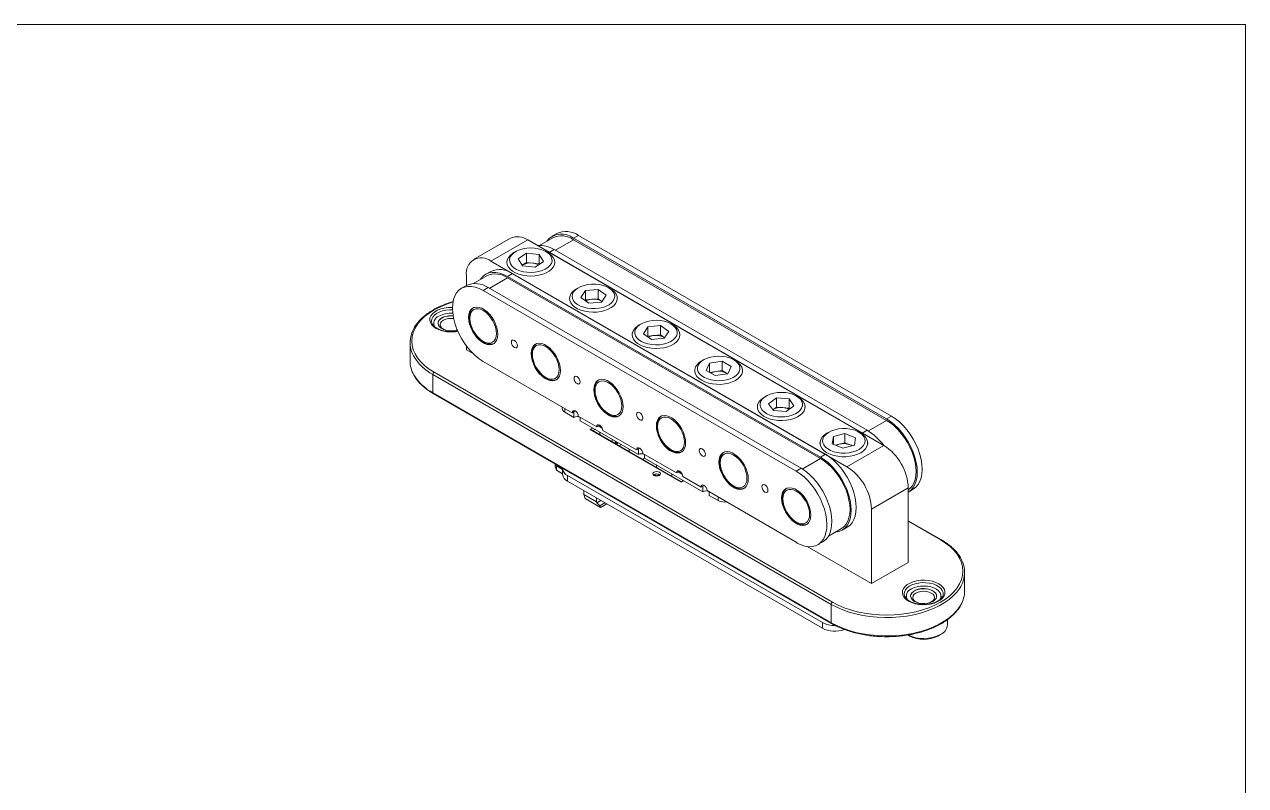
# Model space of a CAD drawing. Header units: millimetres. Extents: x 5 to 292, y 5 to 205.
# Drawn here: x 151.3 to 292, y 117.4 to 205.1 of the extents above; entities that cross this region are included whole.
import ezdxf

# ---------------------------------------------------------------- set-up
doc = ezdxf.new("R2010")
doc.units = ezdxf.units.MM

msp = doc.modelspace()

# ---------------------------------------------------------------- linework, layer by layer
at = {"color": 7, "linetype": 'Continuous', "lineweight": 0}
for p, q in [((5.026, 205.086), (292.026, 205.086)), ((292.026, 205.086), (292.026, 5.086))]:
    msp.add_line(p, q, dxfattribs=at)
at = {"color": 7, "linetype": 'Continuous', "lineweight": 15}
for p, q in [((207.332, 180.45), (203.089, 178.001)), ((209.331, 180.252), (205.089, 177.803)), ((250.344, 156.576), (209.331, 180.252)), ((212.208, 180.515), (210.672, 179.628)), ((212.683, 180.999), (212.117, 180.673)), ((215.174, 180.768), (214.608, 180.441)), ((214.608, 180.441), (250.671, 159.623)), ((214.608, 180.278), (250.671, 159.459)), ((215.174, 180.768), (251.236, 159.949)), ((207.952, 178.918), (207.74, 178.796)), ((208.23, 178.067), (209.18, 178.721)), ((210.636, 178.572), (209.18, 178.721)), ((209.18, 177.659), (209.18, 178.721)), ((211.63, 178.796), (211.418, 178.918)), ((212.372, 179.15), (211.806, 178.823)), ((211.806, 178.823), (247.869, 158.005)), ((212.372, 179.15), (248.434, 158.332)), ((246.101, 154.127), (205.089, 177.803)), ((206.935, 177.674), (206.935, 177.599)), ((208.23, 178.067), (208.734, 177.265)), ((208.696, 177.326), (208.705, 177.332)), ((208.705, 177.332), (209.18, 177.659)), ((208.734, 177.265), (210.19, 177.117)), ((209.908, 177.585), (209.18, 177.659)), ((210.636, 177.51), (209.908, 177.585)), ((211.14, 177.77), (210.19, 177.117)), ((210.636, 178.572), (211.14, 177.77)), ((210.636, 177.51), (210.636, 178.572)), ((210.636, 177.51), (210.674, 177.449)), ((212.435, 177.599), (212.435, 177.674)), ((202.26, 176.17), (202.26, 175.003)), ((204.598, 176.122), (203.062, 175.235)), ((205.064, 176.622), (204.498, 176.295)), ((206.998, 176.048), (207.564, 176.374)), ((243.06, 155.229), (206.998, 176.048)), ((243.06, 155.066), (206.998, 175.884)), ((243.626, 155.556), (207.564, 176.374)), ((202.262, 175.004), (201.696, 174.678)), ((204.196, 174.43), (204.762, 174.757)), ((240.824, 153.938), (204.762, 174.757)), ((215.165, 174.753), (214.953, 174.63)), ((217.437, 174.547), (215.976, 174.42)), ((217.437, 174.547), (218.359, 173.88)), ((217.437, 173.486), (217.437, 174.547)), ((218.842, 174.63), (218.63, 174.753)), ((240.258, 153.612), (204.196, 174.43)), ((214.147, 173.508), (214.147, 173.435)), ((215.976, 174.42), (215.436, 173.626)), ((216.357, 172.959), (215.436, 173.626)), ((215.976, 173.359), (215.92, 173.276)), ((215.976, 173.359), (215.976, 174.42)), ((216.707, 173.422), (215.976, 173.359)), ((217.819, 173.086), (216.357, 172.959)), ((217.437, 173.486), (216.707, 173.422)), ((217.437, 173.486), (217.875, 173.169)), ((217.819, 173.086), (218.359, 173.88)), ((219.647, 173.435), (219.647, 173.508)), ((198.493, 170.657), (198.493, 170.361)), ((222.377, 170.579), (222.165, 170.456)), ((222.652, 169.439), (223.172, 170.238)), ((224.63, 170.377), (223.172, 170.238)), ((223.172, 169.177), (223.172, 170.238)), ((225.568, 169.718), (224.63, 170.377)), ((224.63, 169.316), (224.63, 170.377)), ((226.055, 170.456), (225.843, 170.579)), ((201.204, 169.9), (201.138, 169.876)), ((221.36, 169.334), (221.36, 169.271)), ((223.59, 168.78), (222.652, 169.439)), ((223.126, 169.106), (223.172, 169.177)), ((223.901, 169.246), (223.172, 169.177)), ((223.59, 168.78), (225.048, 168.919)), ((224.63, 169.316), (223.901, 169.246)), ((225.094, 168.99), (224.63, 169.316)), ((225.568, 169.718), (225.048, 168.919)), ((226.86, 169.271), (226.86, 169.334)), ((195.771, 168.433), (195.771, 166.31)), ((202.26, 168.048), (202.26, 167.596)), ((202.26, 167.596), (203.067, 167.13)), ((204.196, 166.265), (214.449, 160.346)), ((229.59, 166.443), (229.378, 166.321)), ((230.28, 166.048), (229.894, 165.225)), ((231.709, 166.267), (230.28, 166.048)), ((230.28, 165), (230.28, 166.048)), ((231.709, 166.267), (232.751, 165.662)), ((231.709, 165.205), (231.709, 166.267)), ((233.267, 166.321), (233.055, 166.443)), ((244.298, 138.266), (198.407, 164.759)), ((198.407, 164.759), (198.407, 162.636)), ((198.548, 165.004), (244.439, 138.511)), ((228.572, 165.198), (228.572, 165.108)), ((230.936, 164.62), (229.894, 165.225)), ((230.995, 165.096), (230.299, 164.99)), ((232.364, 164.838), (230.936, 164.62)), ((231.709, 165.205), (230.995, 165.096)), ((231.709, 165.205), (232.23, 164.903)), ((232.335, 164.834), (232.23, 164.903)), ((232.23, 164.903), (232.346, 164.835)), ((232.364, 164.838), (232.751, 165.662)), ((234.072, 165.108), (234.072, 165.198)), ((198.407, 162.636), (244.298, 136.143)), ((198.448, 162.544), (244.339, 136.052)), ((236.802, 162.271), (236.59, 162.149)), ((237.972, 162.06), (237.07, 161.384)), ((239.437, 161.947), (237.972, 162.06)), ((237.972, 160.999), (237.972, 162.06)), ((239.437, 161.947), (240, 161.158)), ((239.437, 160.886), (239.437, 161.947)), ((240.48, 162.149), (240.268, 162.271)), ((213.299, 161.01), (213.299, 160.83)), ((214.645, 159.814), (213.592, 160.422)), ((214.449, 160.346), (214.803, 160.55)), ((214.645, 160.459), (214.645, 159.814)), ((235.785, 161.026), (235.785, 160.944)), ((237.633, 160.595), (237.07, 161.384)), ((237.972, 160.999), (237.564, 160.692)), ((239.098, 160.482), (237.633, 160.595)), ((238.704, 160.942), (237.972, 160.999)), ((239.437, 160.886), (238.704, 160.942)), ((239.098, 160.482), (240, 161.158)), ((239.437, 160.886), (239.506, 160.788)), ((241.285, 160.944), (241.285, 161.026)), ((215.156, 159.938), (217.278, 158.713)), ((215.367, 159.398), (215.367, 159.816)), ((222.07, 155.528), (215.367, 159.398)), ((251.236, 159.949), (250.671, 159.623)), ((227.009, 152.329), (216.473, 158.411)), ((227.009, 152.397), (216.673, 158.363)), ((217.278, 158.713), (217.631, 158.917)), ((217.92, 158.577), (217.481, 158.83)), ((217.651, 158.079), (217.651, 157.799)), ((217.985, 158.305), (221.874, 156.06)), ((244.015, 158.106), (243.803, 157.983)), ((244.408, 156.745), (244.537, 157.595)), ((245.876, 157.956), (244.537, 157.595)), ((244.537, 156.693), (244.537, 157.595)), ((247.087, 157.466), (245.876, 157.956)), ((245.876, 156.894), (245.876, 157.956)), ((247.692, 157.983), (247.48, 158.106)), ((248.434, 158.332), (247.869, 158.005)), ((219.065, 157.262), (219.065, 156.982)), ((219.387, 156.797), (219.63, 156.937)), ((219.419, 157.058), (219.419, 156.883)), ((219.51, 156.726), (219.753, 156.866)), ((219.632, 156.796), (219.628, 156.799)), ((219.702, 156.842), (219.702, 156.895)), ((219.864, 156.522), (220.106, 156.661)), ((221.874, 156.06), (222.227, 156.264)), ((222.07, 156.173), (222.07, 155.528)), ((242.997, 156.861), (242.997, 156.78)), ((245.618, 156.256), (244.408, 156.745)), ((245.207, 156.714), (244.773, 156.597)), ((245.876, 156.894), (245.207, 156.714)), ((245.618, 156.256), (246.958, 156.616)), ((246.482, 156.649), (245.876, 156.894)), ((250.344, 156.576), (246.101, 154.127)), ((246.721, 156.553), (246.482, 156.649)), ((247.087, 157.466), (246.958, 156.616)), ((248.497, 156.78), (248.497, 156.861)), ((220.997, 155.867), (220.997, 156.147)), ((222.793, 155.11), (222.551, 154.97)), ((222.581, 155.651), (226.47, 153.406)), ((222.791, 155.111), (222.791, 155.53)), ((229.495, 151.242), (222.791, 155.111)), ((222.794, 155.11), (222.793, 155.11)), ((222.793, 155.11), (222.793, 155.11)), ((243.06, 155.229), (243.626, 155.556)), ((212.476, 154.315), (212.59, 154.38)), ((212.476, 154.315), (212.632, 154.225)), ((212.476, 154.094), (212.476, 154.315)), ((212.632, 153.711), (212.476, 154.094)), ((212.746, 154.291), (212.632, 154.225)), ((212.632, 154.225), (212.632, 153.711)), ((212.632, 154.225), (213.342, 153.815)), ((212.632, 153.711), (213.342, 153.301)), ((213.342, 153.92), (213.342, 153.267)), ((224.144, 154.33), (224.144, 154.051)), ((226.47, 153.406), (226.824, 153.61)), ((227.113, 153.27), (226.673, 153.524)), ((240.258, 153.612), (240.824, 153.938)), ((243.273, 136.164), (213.928, 153.104)), ((213.928, 152.451), (213.928, 153.104)), ((243.273, 135.51), (213.928, 152.451)), ((225.94, 153.014), (225.94, 153.294)), ((227.251, 152.537), (227.009, 152.397)), ((227.177, 152.998), (229.298, 151.773)), ((229.298, 151.773), (229.652, 151.978)), ((215.775, 151.384), (215.775, 150.925)), ((215.775, 150.925), (217.26, 150.067)), ((215.952, 150.455), (215.775, 150.925)), ((229.495, 151.887), (229.495, 151.242)), ((230.005, 151.365), (240.258, 145.446)), ((230.216, 150.825), (230.216, 151.244)), ((231.269, 150.217), (230.216, 150.825)), ((253.172, 151.677), (248.929, 149.228)), ((253.172, 143.104), (253.172, 151.677)), ((253.172, 151.211), (253.736, 151.536)), ((217.72, 149.434), (215.952, 150.455)), ((217.26, 150.067), (217.26, 150.527)), ((217.26, 150.067), (217.298, 149.967)), ((217.764, 150.236), (217.298, 149.967)), ((217.298, 149.967), (217.644, 149.636)), ((218.224, 149.971), (217.644, 149.636)), ((217.644, 149.636), (217.72, 149.434)), ((217.72, 149.434), (218.436, 149.848)), ((248.929, 140.654), (248.929, 149.228)), ((256.984, 145.706), (253.172, 147.906)), ((243.968, 146.128), (245.46, 146.99)), ((245.56, 146.816), (246.126, 147.143)), ((241.533, 144.924), (248.929, 140.654)), ((242.749, 145.143), (243.315, 145.469)), ((253.172, 143.104), (248.929, 140.654)), ((259.662, 139.817), (259.662, 141.94)), ((257.189, 139.43), (257.19, 139.471)), ((244.298, 138.266), (244.298, 136.143)), ((252.94, 139.226), (252.94, 138.929)), ((256.94, 138.935), (256.94, 139.226)), ((257.69, 135.919), (257.69, 136.514)), ((243.273, 135.51), (243.273, 136.164)), ((253.098, 134.737), (253.313, 134.613)), ((256.566, 134.613), (256.885, 134.796))]:
    msp.add_line(p, q, dxfattribs=at)
at = {"color": 8, "linetype": 'Continuous', "lineweight": 15}
for p, q in [((214.608, 180.278), (212.513, 179.068)), ((204.903, 174.675), (206.998, 175.884)), ((213.592, 160.422), (213.592, 160.841)), ((250.671, 159.459), (248.573, 158.248)), ((216.473, 158.411), (216.774, 158.585)), ((217.057, 158.422), (216.815, 158.282)), ((219.419, 156.883), (219.571, 156.97)), ((240.962, 153.854), (243.06, 155.066)), ((227.31, 152.503), (227.009, 152.329)), ((231.269, 150.217), (231.269, 150.636)), ((256.884, 145.696), (253.172, 147.839))]:
    msp.add_line(p, q, dxfattribs=at)
at = {"color": 7, "linetype": 'Continuous', "lineweight": 15, "flags": 128}
for points in [[(207.74, 178.796), (207.58, 178.695), (207.304, 178.468), (207.101, 178.218), (206.977, 177.95), (206.935, 177.675), (206.976, 177.399), (207.1, 177.132), (207.302, 176.881), (207.577, 176.654), (207.916, 176.458), (208.308, 176.299), (208.743, 176.182), (209.206, 176.11), (209.683, 176.086), (210.161, 176.11), (210.624, 176.181), (211.058, 176.298), (211.451, 176.457), (211.79, 176.652), (212.066, 176.879), (212.268, 177.13), (212.393, 177.397), (212.435, 177.672), (212.394, 177.948), (212.27, 178.216), (212.067, 178.466), (211.793, 178.693), (211.63, 178.796)], [(210.112, 179.311), (209.661, 179.333), (209.212, 179.306), (208.778, 179.232), (208.375, 179.114), (208.017, 178.955), (207.716, 178.76), (207.481, 178.537), (207.322, 178.293), (207.243, 178.036), (207.248, 177.775), (207.335, 177.518), (207.502, 177.276), (207.744, 177.055), (208.052, 176.864), (208.415, 176.709), (208.822, 176.595), (209.258, 176.526), (209.708, 176.504), (210.158, 176.531), (210.592, 176.605), (210.995, 176.723), (211.353, 176.882), (211.654, 177.077), (211.888, 177.3), (212.048, 177.545), (212.127, 177.802), (212.122, 178.063), (212.035, 178.319), (211.868, 178.561), (211.626, 178.782), (211.318, 178.973), (210.955, 179.128), (210.548, 179.242), (210.112, 179.311)], [(206.998, 176.048), (206.536, 176.279), (206.083, 176.437), (205.645, 176.518), (205.23, 176.521), (204.846, 176.446), (204.498, 176.295), (204.193, 176.07), (203.936, 175.774), (203.898, 175.718)], [(204.196, 174.43), (203.735, 174.662), (203.281, 174.819), (202.843, 174.9), (202.428, 174.904), (202.044, 174.829), (201.696, 174.678), (201.391, 174.452), (201.134, 174.156), (200.93, 173.795), (200.781, 173.376), (200.691, 172.904), (200.661, 172.388), (200.691, 171.838), (200.781, 171.262), (200.93, 170.671), (201.134, 170.074), (201.391, 169.481), (201.696, 168.904), (202.044, 168.351), (202.428, 167.832), (202.843, 167.357), (203.281, 166.932), (203.735, 166.566), (204.196, 166.265)], [(214.953, 174.63), (214.836, 174.558), (214.551, 174.336), (214.338, 174.088), (214.202, 173.823), (214.148, 173.548), (214.178, 173.271), (214.291, 173.002), (214.482, 172.749), (214.747, 172.518), (215.078, 172.318), (215.463, 172.153), (215.893, 172.03), (216.352, 171.952), (216.829, 171.921), (217.307, 171.938), (217.773, 172.003), (218.213, 172.114), (218.612, 172.267), (218.959, 172.457), (219.244, 172.68), (219.457, 172.928), (219.457, 172.928)], [(219.178, 173.236), (219.304, 173.487), (219.347, 173.747), (219.308, 174.007), (219.186, 174.258), (218.986, 174.492), (218.715, 174.701), (218.383, 174.878), (217.999, 175.016), (217.578, 175.112), (217.134, 175.161), (216.682, 175.162), (216.237, 175.115), (215.815, 175.022), (215.43, 174.885), (215.094, 174.71), (214.82, 174.503), (214.617, 174.27), (214.491, 174.019), (214.447, 173.759), (214.487, 173.499), (214.609, 173.248), (214.809, 173.014), (215.08, 172.805), (215.412, 172.628), (215.796, 172.49), (216.217, 172.394), (216.661, 172.345), (217.113, 172.344), (217.558, 172.391), (217.98, 172.484), (218.365, 172.62), (218.701, 172.795), (218.975, 173.003), (219.178, 173.236)], [(219.457, 172.928), (219.593, 173.193), (219.647, 173.468), (219.617, 173.745), (219.504, 174.014), (219.313, 174.267), (219.048, 174.498), (218.842, 174.63)], [(205.882, 169.374), (205.854, 169.748), (205.769, 170.143), (205.63, 170.545), (205.442, 170.94), (205.212, 171.315), (204.948, 171.657), (204.658, 171.954), (204.352, 172.197), (204.04, 172.376), (203.735, 172.487), (203.444, 172.525), (203.18, 172.488), (202.95, 172.379), (202.762, 172.2), (202.623, 171.959), (202.538, 171.662), (202.51, 171.321), (202.538, 170.947), (202.623, 170.552), (202.762, 170.15), (202.95, 169.755), (203.18, 169.38), (203.444, 169.038), (203.735, 168.741), (204.04, 168.498), (204.352, 168.318), (204.658, 168.208), (204.948, 168.17), (205.212, 168.207), (205.442, 168.316), (205.63, 168.495), (205.769, 168.736), (205.854, 169.033), (205.882, 169.374)], [(204.196, 168.566), (204.497, 168.427), (204.786, 168.361), (205.053, 168.372), (205.287, 168.458), (205.478, 168.618), (205.621, 168.843), (205.709, 169.127), (205.738, 169.457), (205.709, 169.822), (205.621, 170.206), (205.478, 170.597), (205.287, 170.977), (205.053, 171.334), (204.786, 171.652), (204.497, 171.921), (204.196, 172.129), (203.895, 172.268), (203.606, 172.334), (203.339, 172.323), (203.105, 172.236), (202.914, 172.077), (202.771, 171.852), (202.683, 171.568), (202.654, 171.238), (202.683, 170.873), (202.771, 170.488), (202.914, 170.098), (203.105, 169.718), (203.339, 169.361), (203.606, 169.043), (203.895, 168.774), (204.196, 168.566)], [(198.243, 170.902), (198.243, 170.871), (198.247, 170.82)], [(200.735, 171.512), (200.536, 171.523), (200.189, 171.505), (199.859, 171.442), (199.562, 171.337), (199.316, 171.194), (199.133, 171.023), (199.024, 170.832), (198.993, 170.632), (199.044, 170.433), (199.172, 170.246), (199.372, 170.082), (199.632, 169.948), (199.939, 169.853), (200.275, 169.801), (200.623, 169.795), (200.964, 169.835), (201.206, 169.896)], [(198.993, 170.637), (199.024, 170.812), (199.133, 171.003), (199.316, 171.174), (199.562, 171.316), (199.859, 171.421), (200.189, 171.485), (200.536, 171.502), (200.738, 171.491)], [(199.847, 169.876), (199.609, 169.983), (199.41, 170.133), (199.285, 170.307), (199.243, 170.494), (199.285, 170.68), (199.41, 170.855), (199.609, 171.004)], [(222.165, 170.456), (222.022, 170.367), (221.743, 170.142), (221.536, 169.892), (221.407, 169.626), (221.36, 169.35), (221.397, 169.074), (221.516, 168.806), (221.714, 168.554), (221.985, 168.326), (222.32, 168.128), (222.71, 167.967), (223.142, 167.848), (223.604, 167.773), (224.081, 167.746), (224.559, 167.768)], [(224.51, 168.183), (224.948, 168.25), (225.356, 168.361), (225.723, 168.514), (226.034, 168.703), (226.28, 168.922), (226.452, 169.164), (226.544, 169.419), (226.554, 169.68), (226.48, 169.938), (226.325, 170.183), (226.095, 170.408), (225.798, 170.604), (225.443, 170.766), (225.042, 170.887), (224.61, 170.963), (224.161, 170.993), (223.71, 170.974), (223.272, 170.908), (222.864, 170.796), (222.497, 170.644), (222.186, 170.454), (221.94, 170.235), (221.768, 169.994), (221.676, 169.738), (221.666, 169.477), (221.74, 169.22), (221.895, 168.975), (222.125, 168.75), (222.422, 168.554), (222.777, 168.392), (223.178, 168.271), (223.61, 168.194), (224.059, 168.165), (224.51, 168.183)], [(224.559, 167.768), (225.023, 167.836), (225.46, 167.951), (225.856, 168.107), (226.198, 168.301), (226.477, 168.526), (226.684, 168.775), (226.813, 169.042), (226.86, 169.317), (226.823, 169.593), (226.704, 169.861), (226.506, 170.113), (226.235, 170.342), (226.055, 170.456)], [(208.156, 168.062), (208.129, 168.233), (208.052, 168.41), (207.938, 168.565), (207.802, 168.674), (207.667, 168.721), (207.552, 168.699), (207.476, 168.61), (207.449, 168.47), (207.476, 168.298), (207.552, 168.121), (207.667, 167.967), (207.802, 167.857), (207.938, 167.81), (208.052, 167.833), (208.129, 167.921), (208.156, 168.062)], [(213.095, 165.21), (213.066, 165.585), (212.981, 165.979), (212.842, 166.381), (212.655, 166.776), (212.425, 167.151), (212.16, 167.493), (211.87, 167.79), (211.564, 168.033), (211.253, 168.213), (210.947, 168.323), (210.657, 168.361), (210.392, 168.325), (210.162, 168.215), (209.975, 168.037), (209.836, 167.795), (209.751, 167.499), (209.722, 167.157), (209.751, 166.783), (209.836, 166.388), (209.975, 165.986), (210.162, 165.591), (210.392, 165.216), (210.657, 164.874), (210.947, 164.577), (211.253, 164.334), (211.564, 164.155), (211.87, 164.044), (212.16, 164.007), (212.425, 164.043), (212.655, 164.152), (212.842, 164.331), (212.981, 164.572), (213.066, 164.869), (213.095, 165.21)], [(211.409, 164.403), (211.709, 164.263), (211.999, 164.198), (212.265, 164.208), (212.499, 164.295), (212.691, 164.454), (212.834, 164.68), (212.921, 164.963), (212.951, 165.293), (212.921, 165.658), (212.834, 166.043), (212.691, 166.433), (212.499, 166.814), (212.265, 167.17), (211.999, 167.489), (211.709, 167.757), (211.409, 167.965), (211.108, 168.104), (210.818, 168.17), (210.552, 168.159), (210.318, 168.073), (210.126, 167.914), (209.984, 167.688), (209.896, 167.405), (209.866, 167.074), (209.896, 166.71), (209.984, 166.325), (210.126, 165.935), (210.318, 165.554), (210.552, 165.198), (210.818, 164.879), (211.108, 164.611), (211.409, 164.403)], [(229.378, 166.321), (229.075, 166.113), (228.834, 165.873), (228.668, 165.614), (228.584, 165.341), (228.582, 165.065), (228.664, 164.792), (228.827, 164.532), (229.065, 164.292), (229.372, 164.079), (229.738, 163.901), (230.153, 163.761), (230.603, 163.666), (231.074, 163.617), (231.554, 163.616), (232.026, 163.664), (232.477, 163.757), (232.893, 163.895), (233.261, 164.072), (233.57, 164.284), (233.811, 164.523), (233.977, 164.783), (233.977, 164.783)], [(233.687, 165.073), (233.765, 165.33), (233.759, 165.591), (233.67, 165.847), (233.502, 166.089), (233.259, 166.309), (232.95, 166.5), (232.586, 166.655), (232.179, 166.768), (231.743, 166.837), (231.292, 166.857), (230.842, 166.83), (230.409, 166.756), (230.007, 166.636), (229.65, 166.477), (229.349, 166.281), (229.116, 166.058), (228.958, 165.813), (228.88, 165.556), (228.886, 165.295), (228.974, 165.039), (229.143, 164.797), (229.386, 164.577), (229.694, 164.386), (230.059, 164.232), (230.466, 164.118), (230.902, 164.05), (231.353, 164.029), (231.802, 164.056), (232.236, 164.131), (232.638, 164.25), (232.995, 164.41), (233.296, 164.605), (233.529, 164.828), (233.687, 165.073)], [(233.977, 164.783), (234.061, 165.055), (234.063, 165.332), (233.981, 165.604), (233.818, 165.865), (233.58, 166.105), (233.273, 166.317), (233.267, 166.321)], [(215.368, 163.898), (215.341, 164.07), (215.265, 164.246), (215.15, 164.401), (215.015, 164.51), (214.879, 164.557), (214.765, 164.535), (214.688, 164.447), (214.661, 164.306), (214.688, 164.134), (214.765, 163.958), (214.879, 163.803), (215.015, 163.694), (215.15, 163.647), (215.265, 163.669), (215.341, 163.757), (215.368, 163.898)], [(220.307, 161.047), (220.279, 161.421), (220.194, 161.816), (220.055, 162.218), (219.867, 162.613), (219.637, 162.987), (219.373, 163.329), (219.083, 163.627), (218.777, 163.869), (218.465, 164.049), (218.16, 164.16), (217.869, 164.197), (217.605, 164.161), (217.375, 164.052), (217.187, 163.873), (217.048, 163.631), (216.963, 163.335), (216.935, 162.994), (216.963, 162.619), (217.048, 162.224), (217.187, 161.823), (217.375, 161.428), (217.605, 161.053), (217.869, 160.711), (218.16, 160.413), (218.465, 160.171), (218.777, 159.991), (219.083, 159.881), (219.373, 159.843), (219.637, 159.879), (219.867, 159.989), (220.055, 160.167), (220.194, 160.409), (220.279, 160.705), (220.307, 161.047)], [(218.621, 160.239), (218.922, 160.1), (219.211, 160.034), (219.478, 160.044), (219.712, 160.131), (219.903, 160.29), (220.046, 160.516), (220.134, 160.799), (220.163, 161.13), (220.134, 161.494), (220.046, 161.879), (219.903, 162.269), (219.712, 162.65), (219.478, 163.006), (219.211, 163.325), (218.922, 163.593), (218.621, 163.801), (218.32, 163.941), (218.031, 164.006), (217.764, 163.996), (217.53, 163.909), (217.339, 163.75), (217.196, 163.524), (217.108, 163.241), (217.079, 162.91), (217.108, 162.546), (217.196, 162.161), (217.339, 161.771), (217.53, 161.39), (217.764, 161.034), (218.031, 160.715), (218.32, 160.447), (218.621, 160.239)], [(236.59, 162.149), (236.356, 161.995), (236.098, 161.762), (235.914, 161.506), (235.809, 161.236), (235.787, 160.96), (235.849, 160.685), (235.992, 160.421), (236.213, 160.176), (236.504, 159.956), (236.857, 159.769), (237.261, 159.619), (237.703, 159.513), (238.171, 159.453), (238.65, 159.44), (239.125, 159.476), (239.583, 159.558), (240.008, 159.686), (240.389, 159.854), (240.713, 160.057)], [(240.476, 160.408), (240.718, 160.629), (240.885, 160.871), (240.972, 161.127), (240.977, 161.388), (240.898, 161.645), (240.738, 161.889), (240.504, 162.113), (240.203, 162.307), (239.845, 162.466), (239.442, 162.585), (239.008, 162.659), (238.558, 162.685), (238.108, 162.664), (237.672, 162.595), (237.265, 162.481), (236.902, 162.325), (236.594, 162.134), (236.352, 161.914), (236.185, 161.671), (236.098, 161.415), (236.093, 161.154), (236.172, 160.897), (236.331, 160.653), (236.566, 160.43), (236.867, 160.235), (237.225, 160.076), (237.628, 159.957), (238.062, 159.883), (238.511, 159.857), (238.962, 159.878), (239.398, 159.947), (239.805, 160.062), (240.168, 160.217), (240.476, 160.408)], [(240.713, 160.057), (240.972, 160.29), (241.156, 160.546), (241.261, 160.816), (241.283, 161.092), (241.221, 161.367), (241.078, 161.631), (240.857, 161.877), (240.566, 162.096), (240.48, 162.149)], [(215.156, 159.938), (215.129, 160.109), (215.053, 160.286), (214.938, 160.441), (214.803, 160.55), (214.667, 160.597), (214.553, 160.575), (214.476, 160.486), (214.449, 160.346)], [(214.723, 160.504), (214.811, 160.531), (214.827, 160.535)], [(222.581, 159.734), (222.554, 159.906), (222.477, 160.083), (222.363, 160.237), (222.227, 160.347), (222.092, 160.394), (221.977, 160.371), (221.901, 160.283), (221.874, 160.142), (221.901, 159.971), (221.977, 159.794), (222.092, 159.639), (222.227, 159.53), (222.363, 159.483), (222.477, 159.505), (222.554, 159.593), (222.581, 159.734)], [(227.52, 156.883), (227.491, 157.257), (227.406, 157.652), (227.267, 158.054), (227.08, 158.449), (226.85, 158.824), (226.585, 159.166), (226.295, 159.463), (225.989, 159.706), (225.678, 159.885), (225.372, 159.996), (225.082, 160.034), (224.817, 159.997), (224.587, 159.888), (224.4, 159.709), (224.261, 159.468), (224.176, 159.171), (224.147, 158.83), (224.176, 158.456), (224.261, 158.061), (224.4, 157.659), (224.587, 157.264), (224.817, 156.889), (225.082, 156.547), (225.372, 156.25), (225.678, 156.007), (225.989, 155.827), (226.295, 155.717), (226.585, 155.679), (226.85, 155.716), (227.08, 155.825), (227.267, 156.003), (227.406, 156.245), (227.491, 156.542), (227.52, 156.883)], [(225.834, 156.075), (226.134, 155.936), (226.424, 155.87), (226.69, 155.881), (226.924, 155.967), (227.116, 156.127), (227.258, 156.352), (227.346, 156.636), (227.376, 156.966), (227.346, 157.331), (227.258, 157.715), (227.116, 158.106), (226.924, 158.486), (226.69, 158.843), (226.424, 159.161), (226.134, 159.43), (225.834, 159.637), (225.533, 159.777), (225.243, 159.843), (224.977, 159.832), (224.743, 159.745), (224.551, 159.586), (224.409, 159.361), (224.321, 159.077), (224.291, 158.747), (224.321, 158.382), (224.409, 157.997), (224.551, 157.607), (224.743, 157.227), (224.977, 156.87), (225.243, 156.552), (225.533, 156.283), (225.834, 156.075)], [(250.671, 159.623), (251.132, 159.321), (251.586, 158.955), (252.024, 158.531), (252.438, 158.055), (252.823, 157.536), (253.171, 156.984), (253.476, 156.406), (253.732, 155.814), (253.937, 155.217), (254.086, 154.625), (254.176, 154.049), (254.206, 153.499), (254.176, 152.983), (254.086, 152.512), (253.937, 152.092), (253.732, 151.731), (253.476, 151.435), (253.171, 151.21), (253.17, 151.21)], [(250.671, 159.459), (251.114, 159.17), (251.549, 158.819), (251.97, 158.411), (252.368, 157.954), (252.737, 157.457), (253.071, 156.926), (253.363, 156.371), (253.61, 155.803), (253.806, 155.23), (253.949, 154.662), (254.036, 154.109), (254.065, 153.58), (254.036, 153.086), (253.949, 152.633), (253.806, 152.23), (253.61, 151.883), (253.363, 151.599), (253.172, 151.447)], [(251.236, 159.949), (251.698, 159.648), (252.151, 159.282), (252.589, 158.857), (253.004, 158.382), (253.389, 157.863), (253.736, 157.31), (254.041, 156.733), (254.298, 156.14), (254.503, 155.543), (254.651, 154.952), (254.742, 154.376), (254.772, 153.825), (254.742, 153.31), (254.651, 152.838), (254.503, 152.418), (254.298, 152.057), (254.041, 151.762), (253.736, 151.536), (253.736, 151.536)], [(217.985, 158.305), (217.958, 158.477), (217.881, 158.653), (217.766, 158.808), (217.631, 158.917), (217.496, 158.964), (217.381, 158.942), (217.304, 158.854), (217.278, 158.713)], [(243.803, 157.983), (243.495, 157.771), (243.255, 157.532), (243.091, 157.272), (243.008, 156.999), (243.008, 156.722), (243.091, 156.45), (243.255, 156.19), (243.495, 155.95), (243.803, 155.738), (244.17, 155.56), (244.585, 155.422), (245.035, 155.327), (245.508, 155.279), (245.987, 155.279), (246.459, 155.327), (246.909, 155.422)], [(246.783, 155.824), (247.173, 155.955), (247.515, 156.126), (247.797, 156.33), (248.008, 156.561), (248.143, 156.81), (248.197, 157.069), (248.166, 157.33), (248.054, 157.582), (247.863, 157.819), (247.6, 158.031), (247.274, 158.212), (246.896, 158.355), (246.478, 158.456), (246.036, 158.51), (245.584, 158.517), (245.138, 158.476), (244.712, 158.388), (244.322, 158.256), (243.98, 158.085), (243.698, 157.881), (243.486, 157.65), (243.352, 157.401), (243.298, 157.142), (243.328, 156.882), (243.441, 156.629), (243.632, 156.392), (243.895, 156.18), (244.221, 155.999), (244.599, 155.856), (245.016, 155.756), (245.459, 155.701), (245.911, 155.694), (246.357, 155.736), (246.783, 155.824)], [(246.909, 155.422), (247.325, 155.56), (247.692, 155.738), (248, 155.95), (248.24, 156.19), (248.404, 156.45), (248.487, 156.722), (248.487, 156.999), (248.404, 157.271), (248.24, 157.532), (248, 157.771), (247.692, 157.983)], [(222.581, 155.651), (222.554, 155.823), (222.477, 156), (222.363, 156.155), (222.227, 156.264), (222.092, 156.311), (221.977, 156.289), (221.901, 156.2), (221.874, 156.06)], [(222.252, 156.249), (222.235, 156.245), (222.148, 156.218)], [(229.793, 155.57), (229.766, 155.742), (229.69, 155.919), (229.575, 156.074), (229.44, 156.183), (229.304, 156.23), (229.19, 156.208), (229.113, 156.119), (229.086, 155.979), (229.113, 155.807), (229.19, 155.63), (229.304, 155.475), (229.44, 155.366), (229.575, 155.319), (229.69, 155.342), (229.766, 155.43), (229.793, 155.57)], [(246.69, 156.544), (246.612, 156.589), (246.482, 156.649)], [(234.732, 152.719), (234.704, 153.094), (234.619, 153.488), (234.48, 153.89), (234.292, 154.285), (234.062, 154.66), (233.798, 155.002), (233.508, 155.299), (233.202, 155.542), (232.89, 155.722), (232.584, 155.832), (232.294, 155.87), (232.03, 155.834), (231.8, 155.724), (231.612, 155.546), (231.473, 155.304), (231.388, 155.008), (231.36, 154.666), (231.388, 154.292), (231.473, 153.897), (231.612, 153.495), (231.8, 153.1), (232.03, 152.725), (232.294, 152.383), (232.584, 152.086), (232.89, 151.843), (233.202, 151.664), (233.508, 151.553), (233.798, 151.515), (234.062, 151.552), (234.292, 151.661), (234.48, 151.84), (234.619, 152.081), (234.704, 152.378), (234.732, 152.719)], [(233.046, 151.912), (233.347, 151.772), (233.636, 151.706), (233.903, 151.717), (234.137, 151.804), (234.328, 151.963), (234.471, 152.189), (234.559, 152.472), (234.588, 152.802), (234.559, 153.167), (234.471, 153.552), (234.328, 153.942), (234.137, 154.323), (233.903, 154.679), (233.636, 154.997), (233.347, 155.266), (233.046, 155.474), (232.745, 155.613), (232.456, 155.679), (232.189, 155.668), (231.955, 155.582), (231.764, 155.423), (231.621, 155.197), (231.533, 154.913), (231.504, 154.583), (231.533, 154.219), (231.621, 153.834), (231.764, 153.444), (231.955, 153.063), (232.189, 152.706), (232.456, 152.388), (232.745, 152.12), (233.046, 151.912)], [(244.76, 146.585), (244.828, 146.59), (245.213, 146.665), (245.56, 146.816), (245.865, 147.042), (246.122, 147.338), (246.327, 147.699), (246.475, 148.118), (246.566, 148.59), (246.596, 149.106), (246.566, 149.656), (246.475, 150.232), (246.327, 150.823), (246.122, 151.42), (245.865, 152.013), (245.56, 152.59), (245.213, 153.143), (244.828, 153.662), (244.413, 154.137), (243.975, 154.562), (243.522, 154.928), (243.06, 155.229)], [(245.46, 146.99), (245.46, 146.99), (245.753, 147.206), (246, 147.49), (246.196, 147.836), (246.339, 148.24), (246.425, 148.692), (246.455, 149.187), (246.425, 149.716), (246.339, 150.268), (246.196, 150.836), (246, 151.409), (245.753, 151.978), (245.46, 152.532), (245.127, 153.063), (244.757, 153.561), (244.359, 154.018), (243.939, 154.425), (243.503, 154.777), (243.06, 155.066)], [(246.126, 147.143), (246.126, 147.143), (246.431, 147.368), (246.688, 147.664), (246.892, 148.025), (247.041, 148.445), (247.131, 148.917), (247.162, 149.432), (247.131, 149.982), (247.041, 150.558), (246.892, 151.15), (246.688, 151.747), (246.431, 152.339), (246.126, 152.917), (245.778, 153.47), (245.394, 153.988), (244.979, 154.464), (244.541, 154.888), (244.088, 155.254), (243.626, 155.556)], [(223.862, 153.125), (223.765, 153.209), (223.731, 153.309), (223.765, 153.408), (223.862, 153.492), (224.008, 153.549), (224.181, 153.569), (224.353, 153.549), (224.499, 153.492), (224.596, 153.408), (224.631, 153.309), (224.596, 153.209), (224.499, 153.125), (224.353, 153.069), (224.181, 153.049), (224.008, 153.069), (223.862, 153.125)], [(227.177, 152.998), (227.15, 153.17), (227.073, 153.347), (226.959, 153.501), (226.823, 153.61), (226.688, 153.658), (226.573, 153.635), (226.497, 153.547), (226.47, 153.406)], [(240.358, 145.319), (240.816, 145.109), (241.264, 144.972), (241.694, 144.91), (242.1, 144.925), (242.475, 145.015), (242.813, 145.181), (243.107, 145.419), (243.354, 145.724), (243.549, 146.093), (243.689, 146.518), (243.771, 146.993), (243.794, 147.51), (243.758, 148.06), (243.663, 148.634), (243.511, 149.223), (243.305, 149.817), (243.047, 150.405), (242.743, 150.979), (242.397, 151.528), (242.014, 152.044), (241.602, 152.518), (241.168, 152.941), (240.717, 153.308), (240.258, 153.612)], [(243.315, 145.469), (243.378, 145.508), (243.673, 145.745), (243.92, 146.051), (244.115, 146.419), (244.254, 146.844), (244.336, 147.32), (244.359, 147.836), (244.323, 148.387), (244.229, 148.961), (244.077, 149.55), (243.87, 150.143), (243.613, 150.732), (243.308, 151.306), (242.962, 151.855), (242.58, 152.371), (242.168, 152.844), (241.733, 153.268), (241.283, 153.635), (240.824, 153.938)], [(227.009, 152.329), (227.009, 152.358), (227.009, 152.379), (227.009, 152.392), (227.009, 152.397)], [(230.005, 151.365), (229.979, 151.537), (229.902, 151.714), (229.787, 151.868), (229.652, 151.978), (229.517, 152.025), (229.402, 152.002), (229.325, 151.914), (229.298, 151.773)], [(229.573, 151.932), (229.66, 151.959), (229.676, 151.963)], [(237.006, 151.407), (236.979, 151.579), (236.902, 151.755), (236.788, 151.91), (236.652, 152.019), (236.517, 152.066), (236.402, 152.044), (236.326, 151.956), (236.299, 151.815), (236.326, 151.643), (236.402, 151.467), (236.517, 151.312), (236.652, 151.203), (236.788, 151.156), (236.902, 151.178), (236.979, 151.266), (237.006, 151.407)], [(241.945, 148.555), (241.916, 148.93), (241.831, 149.325), (241.692, 149.726), (241.505, 150.122), (241.275, 150.496), (241.01, 150.838), (240.72, 151.136), (240.414, 151.378), (240.103, 151.558), (239.797, 151.669), (239.507, 151.706), (239.242, 151.67), (239.012, 151.561), (238.825, 151.382), (238.686, 151.14), (238.601, 150.844), (238.572, 150.503), (238.601, 150.128), (238.686, 149.733), (238.825, 149.332), (239.012, 148.937), (239.242, 148.562), (239.507, 148.22), (239.797, 147.922), (240.103, 147.68), (240.414, 147.5), (240.72, 147.39), (241.01, 147.352), (241.275, 147.388), (241.505, 147.498), (241.692, 147.676), (241.831, 147.918), (241.916, 148.214), (241.945, 148.555)], [(240.258, 147.748), (240.559, 147.608), (240.849, 147.543), (241.115, 147.553), (241.349, 147.64), (241.541, 147.799), (241.683, 148.025), (241.771, 148.308), (241.801, 148.639), (241.771, 149.003), (241.683, 149.388), (241.541, 149.778), (241.349, 150.159), (241.115, 150.515), (240.849, 150.834), (240.559, 151.102), (240.258, 151.31), (239.958, 151.45), (239.668, 151.515), (239.402, 151.505), (239.168, 151.418), (238.976, 151.259), (238.834, 151.033), (238.746, 150.75), (238.716, 150.419), (238.746, 150.055), (238.834, 149.67), (238.976, 149.28), (239.168, 148.899), (239.402, 148.543), (239.668, 148.224), (239.958, 147.956), (240.258, 147.748)], [(244.439, 138.511), (245.079, 138.177), (245.773, 137.88), (246.514, 137.623), (247.294, 137.41), (248.107, 137.242), (248.945, 137.121), (249.799, 137.048), (250.662, 137.023), (251.524, 137.048), (252.379, 137.121), (253.216, 137.242), (254.029, 137.41), (254.81, 137.623), (255.551, 137.88), (256.244, 138.177), (256.884, 138.511), (257.464, 138.881), (257.979, 139.281), (258.423, 139.709), (258.792, 140.159), (259.083, 140.629), (259.293, 141.112), (259.419, 141.606), (259.462, 142.104), (259.419, 142.602), (259.293, 143.095), (259.083, 143.578), (258.792, 144.048), (258.423, 144.498), (257.979, 144.926), (257.464, 145.326), (256.884, 145.696)], [(253.207, 138.634), (252.919, 138.835), (252.699, 139.063), (252.555, 139.31), (252.492, 139.569), (252.513, 139.829), (252.617, 140.083), (252.799, 140.322), (253.055, 140.537), (253.375, 140.722), (253.748, 140.87), (254.161, 140.975), (254.601, 141.035), (255.053, 141.047), (255.501, 141.011), (255.929, 140.928), (256.324, 140.801), (256.672, 140.634), (256.961, 140.433), (257.181, 140.205), (257.325, 139.958), (257.387, 139.699), (257.366, 139.439), (257.263, 139.184), (257.08, 138.946), (256.825, 138.73), (256.505, 138.546), (256.132, 138.398), (255.718, 138.293), (255.278, 138.233), (254.827, 138.221), (254.379, 138.257), (253.95, 138.34), (253.555, 138.467), (253.207, 138.634)], [(252.69, 139.471), (252.69, 139.44), (252.694, 139.388)], [(256, 138.613), (256.216, 138.771), (256.364, 138.953), (256.434, 139.15), (256.424, 139.351), (256.334, 139.545), (256.169, 139.722), (255.937, 139.873), (255.652, 139.988), (255.328, 140.062), (254.983, 140.091), (254.636, 140.074), (254.306, 140.01), (254.009, 139.905), (253.763, 139.763), (253.58, 139.592), (253.471, 139.401), (253.44, 139.2), (253.491, 139.002), (253.619, 138.815), (253.819, 138.65), (254.079, 138.516), (254.386, 138.421), (254.722, 138.369), (255.071, 138.363), (255.412, 138.404), (255.727, 138.489), (256, 138.613)], [(253.44, 139.205), (253.471, 139.38), (253.58, 139.571), (253.763, 139.742), (254.009, 139.884), (254.306, 139.99), (254.636, 140.053), (254.983, 140.07), (255.328, 140.041), (255.652, 139.967), (255.937, 139.852), (256.169, 139.702), (256.334, 139.525), (256.424, 139.33), (256.44, 139.205)], [(256.757, 138.743), (256.863, 138.908), (256.934, 139.138), (256.924, 139.372), (256.832, 139.599), (256.663, 139.811), (256.424, 140), (256.124, 140.156), (255.775, 140.275), (255.392, 140.35), (254.99, 140.38), (254.587, 140.362), (254.198, 140.298), (253.839, 140.19), (253.526, 140.042)], [(254.295, 138.444), (254.056, 138.552), (253.857, 138.701), (253.732, 138.875), (253.69, 139.062), (253.732, 139.249), (253.857, 139.423), (254.056, 139.572)], [(254.056, 139.572), (254.315, 139.687), (254.616, 139.759), (254.94, 139.784), (255.263, 139.759), (255.565, 139.687), (255.824, 139.572), (256.022, 139.423), (256.147, 139.249), (256.19, 139.062), (256.147, 138.875), (256.022, 138.701), (255.824, 138.552), (255.585, 138.444)]]:
    msp.add_lwpolyline(points, dxfattribs=at)
at = {"color": 8, "linetype": 'Continuous', "lineweight": 15, "flags": 128}
for points in [[(200.721, 173.106), (200.622, 173.076), (199.882, 172.82), (199.188, 172.523), (198.548, 172.188), (197.968, 171.819), (197.454, 171.418), (197.01, 170.991), (196.64, 170.54), (196.349, 170.071), (196.14, 169.587), (196.013, 169.094), (195.971, 168.596), (196.013, 168.098), (196.14, 167.605), (196.349, 167.121), (196.64, 166.652), (197.01, 166.201), (197.454, 165.774), (197.968, 165.373), (198.548, 165.004)], [(198.76, 170.066), (198.471, 170.266), (198.251, 170.494), (198.108, 170.742), (198.045, 171), (198.066, 171.261), (198.17, 171.515), (198.352, 171.754), (198.608, 171.969), (198.927, 172.154), (199.3, 172.301), (199.714, 172.407), (200.154, 172.466), (200.606, 172.478), (200.661, 172.477)], [(200.664, 172.197), (200.332, 172.198), (199.91, 172.157), (199.509, 172.071), (199.144, 171.942), (198.828, 171.776), (198.571, 171.578), (198.384, 171.356), (198.274, 171.118), (198.243, 170.902)], [(224.431, 153.144), (224.431, 153.145), (224.412, 153.201), (224.357, 153.248), (224.276, 153.279), (224.181, 153.29), (224.085, 153.279), (224.004, 153.248), (223.95, 153.201), (223.931, 153.147)], [(257.19, 139.471), (257.174, 139.625), (257.083, 139.866), (256.915, 140.093), (256.675, 140.298), (256.372, 140.472), (256.018, 140.611), (255.625, 140.708), (255.207, 140.76), (254.779, 140.766), (254.357, 140.725), (253.957, 140.639), (253.591, 140.51), (253.275, 140.344), (253.019, 140.147), (252.832, 139.925), (252.721, 139.686), (252.69, 139.471)], [(259.221, 140.335), (259.094, 140.125), (258.757, 139.67), (258.347, 139.236), (257.867, 138.827), (257.321, 138.445), (256.716, 138.096), (256.055, 137.781), (255.346, 137.504), (254.594, 137.267), (253.807, 137.072), (252.991, 136.922), (252.154, 136.817), (251.304, 136.758), (250.448, 136.746), (249.593, 136.781), (248.749, 136.863), (247.921, 136.991), (247.119, 137.164), (246.349, 137.38), (245.617, 137.638), (244.932, 137.934), (244.298, 138.266)], [(244.298, 136.143), (244.932, 135.811), (245.617, 135.515), (246.349, 135.257), (247.119, 135.041), (247.921, 134.868), (248.749, 134.74), (249.593, 134.658), (250.448, 134.623), (251.304, 134.635), (252.154, 134.694), (252.991, 134.799), (253.807, 134.949), (254.594, 135.144), (255.346, 135.381), (256.055, 135.658), (256.716, 135.973), (257.321, 136.322), (257.867, 136.704), (258.347, 137.113), (258.757, 137.547), (259.094, 138.002), (259.222, 138.213)]]:
    msp.add_lwpolyline(points, dxfattribs=at)
at = {"color": 7, "linetype": 'Continuous', "lineweight": 15}
for centre, radius, start, end in [((208.162, 178.638), 1.993, 54.07608, 114.61342), ((213.231, 178.735), 2.193, 51.08342, 140.56367), ((213.201, 178.302), 2.425, 54.53272, 114.15683), ((213.724, 178.691), 2.532, 55.08214, 114.27885), ((210.779, 176.699), 2.923, 56.97231, 96.38354), ((203.993, 176.436), 1.753, 51.28178, 188.72896), ((209.668, 175.735), 1.866, 82.60515, 121.0779), ((209.76, 175.855), 1.736, 61.81564, 85.11528), ((205.591, 173.909), 2.425, 54.53272, 114.15683), ((206.098, 174.317), 2.526, 54.53273, 114.15681), ((203.296, 172.699), 2.526, 54.53273, 114.15681), ((216.824, 171.69), 1.736, 93.859, 118.34227), ((216.92, 171.585), 1.849, 58.88599, 96.61085), ((200.462, 168.839), 2.976, 85.52653, 117.71301), ((199.373, 170.668), 0.858, 110.09699, 211.50945), ((200.489, 169.303), 1.916, 80.81186, 117.36848), ((198.956, 168.434), 3.179, 149.69025, 208.84786), ((224.031, 167.529), 1.723, 94.34439, 118.34458), ((224.13, 167.409), 1.851, 58.42063, 97.0973), ((199.071, 166.352), 3.301, 180.73244, 210.12949), ((198.714, 164.745), 0.307, 122.60544, 177.39471), ((231.226, 163.432), 1.68, 97.90607, 118.21782), ((231.325, 163.162), 1.962, 62.51812, 99.68628), ((213.799, 160.88), 0.503, 185.6948, 245.62536), ((238.51, 159.111), 1.842, 83.92656, 120.877), ((238.597, 159.171), 1.775, 61.81774, 86.53251), ((215.006, 159.118), 0.784, 62.6096, 117.3904), ((244.894, 152.548), 6.781, 36.38674, 58.52287), ((245.586, 155.252), 1.511, 104.53192, 119.35017), ((245.744, 154.698), 2.086, 69.28998, 104.92194), ((247.055, 151.412), 6.123, 2.48711, 57.51289), ((222.431, 154.832), 0.784, 62.60964, 117.39034), ((214.292, 153.982), 0.951, 182.15933, 247.44835), ((242.812, 148.962), 6.123, 2.48711, 57.51289), ((214.343, 153.367), 1.006, 185.69481, 245.62535), ((229.855, 150.546), 0.784, 62.60967, 117.39033), ((231.976, 151.585), 1.539, 242.68209, 280.23405), ((244.955, 149.039), 5.913, 217.41597, 218.98101), ((256.477, 141.939), 3.179, 329.69025, 28.84786), ((253.82, 139.236), 0.858, 110.09699, 211.50945), ((256.39, 139.852), 3.272, 329.94408, 359.39602), ((244.605, 138.252), 0.307, 122.60544, 177.39471), ((244.643, 138.758), 2.934, 242.16495, 272.04536), ((244.696, 138.26), 3.096, 242.63245, 290.78025), ((256.348, 136.031), 1.346, 293.46243, 355.21742), ((254.934, 138.556), 4.236, 244.42733, 297.40896), ((254.94, 137.712), 3.5, 242.30894, 297.68568)]:
    msp.add_arc(centre, radius, start, end, dxfattribs=at)
at = {"color": 8, "linetype": 'Continuous', "lineweight": 15}
for centre, radius, start, end in [((200.494, 173.415), 3.771, 242.63275, 282.00903), ((200.996, 169.7), 5.579, 210.12622, 242.3431), ((201.164, 167.764), 5.823, 211.80935, 241.72969), ((198.508, 162.627), 0.102, 174.78529, 233.90172), ((256.943, 145.614), 0.101, 65.70853, 125.61584), ((244.394, 136.132), 0.0968, 173.07441, 235.62725)]:
    msp.add_arc(centre, radius, start, end, dxfattribs=at)
at = {"color": 7, "linetype": 'Continuous', "lineweight": 15}
for centre, start_param, end_param in [((216.473, 158.248), 0.7854794, 1.5707963), ((219.136, 156.883), 5.7562217, 6.2831853)]:
    msp.add_ellipse(centre, major_axis=(0.283, 0), ratio=0.5773815, start_param=start_param, end_param=end_param, dxfattribs=at)
for points, knots in [([(200.761, 173.159), (200.591, 173.109), (200.179, 172.988), (199.566, 172.754), (198.925, 172.464), (198.332, 172.14), (197.79, 171.786), (197.304, 171.403), (196.877, 170.995), (196.522, 170.564), (196.307, 170.264), (196.23, 170.105), (196.228, 170.101)], [0, 0, 0, 0, 0.0810404, 0.1954278, 0.3098852, 0.4244142, 0.5390055, 0.6536303, 0.7682117, 0.8826445, 0.9967826, 1, 1, 1, 1]), ([(203.141, 172.482), (203.128, 172.476), (203.036, 172.435), (202.9, 172.297), (202.746, 172.075), (202.644, 171.802), (202.592, 171.488), (202.593, 171.139), (202.648, 170.767), (202.754, 170.384), (202.907, 170.003), (203.103, 169.635), (203.335, 169.291), (203.598, 168.98), (203.878, 168.717), (204.095, 168.559), (204.214, 168.488), (204.237, 168.475)], [0, 0, 0, 0, 0.0118317, 0.0827633, 0.1536155, 0.2260416, 0.3005832, 0.3765363, 0.4529459, 0.5292454, 0.6053763, 0.6814062, 0.7574447, 0.833587, 0.9099492, 0.982599, 1, 1, 1, 1]), ([(198.86, 170.075), (198.814, 170.104), (198.68, 170.185), (198.5, 170.336), (198.349, 170.527), (198.266, 170.694), (198.257, 170.796), (198.254, 170.835)], [0, 0, 0, 0, 0.1260544, 0.3668308, 0.6076095, 0.8510369, 1, 1, 1, 1]), ([(201.284, 169.772), (201.243, 169.763), (201.079, 169.723), (200.767, 169.692), (200.363, 169.683), (199.96, 169.717), (199.576, 169.789), (199.229, 169.896), (198.997, 169.999), (198.885, 170.062), (198.86, 170.075)], [0, 0, 0, 0, 0.0499352, 0.203097, 0.3565256, 0.5100042, 0.6632364, 0.8159729, 0.959992, 1, 1, 1, 1]), ([(204.237, 168.475), (204.292, 168.445), (204.448, 168.36), (204.71, 168.267), (205.011, 168.227), (205.287, 168.253), (205.442, 168.328), (205.515, 168.363)], [0, 0, 0, 0, 0.1211633, 0.3508103, 0.5800842, 0.8047631, 1, 1, 1, 1]), ([(210.354, 168.318), (210.34, 168.312), (210.248, 168.271), (210.112, 168.133), (209.959, 167.912), (209.857, 167.638), (209.805, 167.324), (209.806, 166.975), (209.86, 166.603), (209.966, 166.22), (210.12, 165.839), (210.316, 165.471), (210.548, 165.127), (210.81, 164.816), (211.091, 164.554), (211.308, 164.395), (211.427, 164.325), (211.45, 164.311)], [0, 0, 0, 0, 0.011832, 0.0827635, 0.1536158, 0.2260418, 0.3005834, 0.3765364, 0.452946, 0.5292455, 0.6053764, 0.6814065, 0.7574447, 0.8335871, 0.9099492, 0.982599, 1, 1, 1, 1]), ([(196.237, 164.634), (196.311, 164.508), (196.475, 164.231), (196.808, 163.825), (197.218, 163.415), (197.691, 163.03), (198.111, 162.743), (198.375, 162.588), (198.448, 162.544)], [0, 0, 0, 0, 0.1597795, 0.3503299, 0.5416767, 0.7335743, 0.9257876, 1, 1, 1, 1]), ([(211.45, 164.311), (211.504, 164.282), (211.661, 164.196), (211.922, 164.104), (212.223, 164.063), (212.5, 164.089), (212.655, 164.165), (212.727, 164.2)], [0, 0, 0, 0, 0.1211633, 0.3508106, 0.5800839, 0.8047632, 1, 1, 1, 1]), ([(217.566, 164.155), (217.553, 164.149), (217.461, 164.108), (217.325, 163.969), (217.171, 163.748), (217.069, 163.474), (217.017, 163.16), (217.018, 162.811), (217.073, 162.439), (217.179, 162.057), (217.332, 161.676), (217.528, 161.308), (217.76, 160.963), (218.023, 160.653), (218.303, 160.39), (218.52, 160.232), (218.639, 160.161), (218.662, 160.147)], [0, 0, 0, 0, 0.01183178, 0.08276336, 0.15361564, 0.2260417, 0.30058333, 0.37653635, 0.452946, 0.52924557, 0.60537648, 0.68140642, 0.75744465, 0.83358703, 0.90994931, 0.9825991, 1, 1, 1, 1]), ([(218.662, 160.147), (218.717, 160.118), (218.873, 160.033), (219.135, 159.94), (219.436, 159.899), (219.712, 159.926), (219.867, 160.001), (219.94, 160.036)], [0, 0, 0, 0, 0.12116352, 0.35081088, 0.58008401, 0.80476314, 1, 1, 1, 1]), ([(224.779, 159.991), (224.765, 159.985), (224.673, 159.944), (224.537, 159.806), (224.384, 159.584), (224.282, 159.311), (224.23, 158.997), (224.231, 158.648), (224.285, 158.275), (224.391, 157.893), (224.545, 157.512), (224.74, 157.144), (224.973, 156.8), (225.235, 156.489), (225.516, 156.226), (225.733, 156.068), (225.852, 155.997), (225.875, 155.984)], [0, 0, 0, 0, 0.0118318, 0.0827633, 0.1536156, 0.2260417, 0.3005833, 0.3765363, 0.452946, 0.5292455, 0.6053764, 0.6814064, 0.7574446, 0.833587, 0.9099493, 0.982599, 1, 1, 1, 1]), ([(225.875, 155.984), (225.929, 155.954), (226.086, 155.869), (226.347, 155.776), (226.648, 155.736), (226.925, 155.762), (227.08, 155.837), (227.152, 155.872)], [0, 0, 0, 0, 0.1211633, 0.3508107, 0.5800838, 0.8047631, 1, 1, 1, 1]), ([(231.991, 155.827), (231.978, 155.821), (231.886, 155.78), (231.75, 155.642), (231.596, 155.421), (231.494, 155.147), (231.442, 154.833), (231.443, 154.484), (231.498, 154.112), (231.604, 153.729), (231.757, 153.348), (231.953, 152.98), (232.185, 152.636), (232.448, 152.325), (232.728, 152.063), (232.945, 151.904), (233.064, 151.834), (233.087, 151.82)], [0, 0, 0, 0, 0.0118317, 0.0827633, 0.1536156, 0.2260417, 0.3005833, 0.3765363, 0.452946, 0.5292455, 0.6053765, 0.6814063, 0.7574446, 0.833587, 0.9099492, 0.982599, 1, 1, 1, 1]), ([(224.433, 153.16), (224.434, 153.161), (224.435, 153.167), (224.422, 153.147), (224.378, 153.122), (224.308, 153.098), (224.218, 153.084), (224.119, 153.086), (224.03, 153.104), (223.982, 153.124), (223.953, 153.14), (223.931, 153.157), (223.928, 153.161), (223.927, 153.163)], [0, 0, 0, 0, 0.0269977, 0.1322142, 0.2346031, 0.3390288, 0.4531914, 0.5747832, 0.6977133, 0.8013823, 0.8167153, 0.8986068, 1, 1, 1, 1]), ([(233.087, 151.82), (233.142, 151.791), (233.298, 151.705), (233.56, 151.613), (233.861, 151.572), (234.137, 151.598), (234.292, 151.674), (234.365, 151.709)], [0, 0, 0, 0, 0.1211633, 0.3508103, 0.5800842, 0.8047631, 1, 1, 1, 1]), ([(239.203, 151.664), (239.19, 151.658), (239.098, 151.616), (238.962, 151.478), (238.809, 151.257), (238.707, 150.983), (238.655, 150.669), (238.656, 150.32), (238.71, 149.948), (238.816, 149.566), (238.97, 149.185), (239.165, 148.817), (239.398, 148.472), (239.66, 148.162), (239.941, 147.899), (240.158, 147.741), (240.277, 147.67), (240.3, 147.656)], [0, 0, 0, 0, 0.0118317, 0.0827633, 0.1536157, 0.2260417, 0.3005834, 0.3765364, 0.4529461, 0.5292457, 0.6053766, 0.6814065, 0.7574446, 0.833587, 0.9099492, 0.982599, 1, 1, 1, 1]), ([(240.3, 147.656), (240.354, 147.627), (240.511, 147.542), (240.772, 147.449), (241.073, 147.408), (241.349, 147.435), (241.505, 147.51), (241.577, 147.545)], [0, 0, 0, 0, 0.1211633, 0.3508112, 0.5800842, 0.8047631, 1, 1, 1, 1]), ([(259.246, 143.533), (259.244, 143.537), (259.172, 143.695), (258.967, 143.994), (258.627, 144.425), (258.214, 144.835), (257.741, 145.22), (257.321, 145.507), (257.058, 145.662), (256.984, 145.706)], [0, 0, 0, 0, 0.0052652, 0.1883986, 0.3724586, 0.5572879, 0.7426492, 0.9283154, 1, 1, 1, 1]), ([(253.307, 138.644), (253.261, 138.672), (253.127, 138.753), (252.947, 138.905), (252.796, 139.095), (252.713, 139.263), (252.704, 139.364), (252.701, 139.403)], [0, 0, 0, 0, 0.1260544, 0.3668308, 0.6076095, 0.8510369, 1, 1, 1, 1]), ([(257.188, 139.437), (257.188, 139.435), (257.195, 139.363), (257.149, 139.229), (257.041, 139.029), (256.864, 138.84), (256.622, 138.664), (256.326, 138.513), (255.986, 138.392), (255.612, 138.306), (255.216, 138.259), (254.81, 138.252), (254.408, 138.285), (254.023, 138.357), (253.676, 138.464), (253.444, 138.567), (253.332, 138.63), (253.307, 138.644)], [0, 0, 0, 0, 0.00256918, 0.08513845, 0.15749899, 0.2344661, 0.30959409, 0.38427536, 0.45897807, 0.53390235, 0.60904248, 0.6843143, 0.75961024, 0.83478526, 0.90971646, 0.98037225, 1, 1, 1, 1]), ([(244.339, 136.052), (244.442, 135.994), (244.74, 135.827), (245.27, 135.575), (245.939, 135.309), (246.647, 135.08), (247.387, 134.889), (248.153, 134.738), (248.939, 134.627), (249.739, 134.558), (250.546, 134.531), (251.354, 134.546), (252.157, 134.603), (252.947, 134.702), (253.72, 134.842), (254.468, 135.022), (255.185, 135.24), (255.867, 135.495), (256.507, 135.786), (257.1, 136.11), (257.643, 136.464), (258.128, 136.847), (258.555, 137.255), (258.91, 137.686), (259.126, 137.986), (259.203, 138.146), (259.205, 138.151)], [0, 0, 0, 0, 0.0233835, 0.0677421, 0.1120927, 0.156425, 0.2007378, 0.245033, 0.289314, 0.3335846, 0.3778492, 0.4221126, 0.4663787, 0.5106512, 0.5549349, 0.5992347, 0.6435548, 0.6878993, 0.732271, 0.7766704, 0.821094, 0.8655305, 0.9099503, 0.9543124, 0.9985603, 1, 1, 1, 1])]:
    msp.add_open_spline(points, degree=3, knots=knots, dxfattribs=at)

doc.saveas('drawing.dxf')
